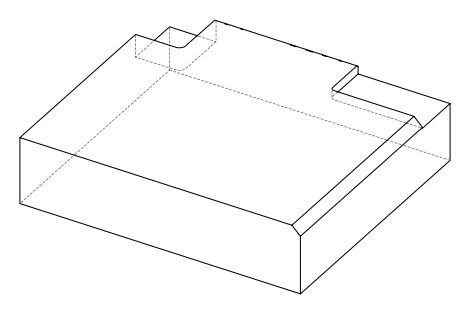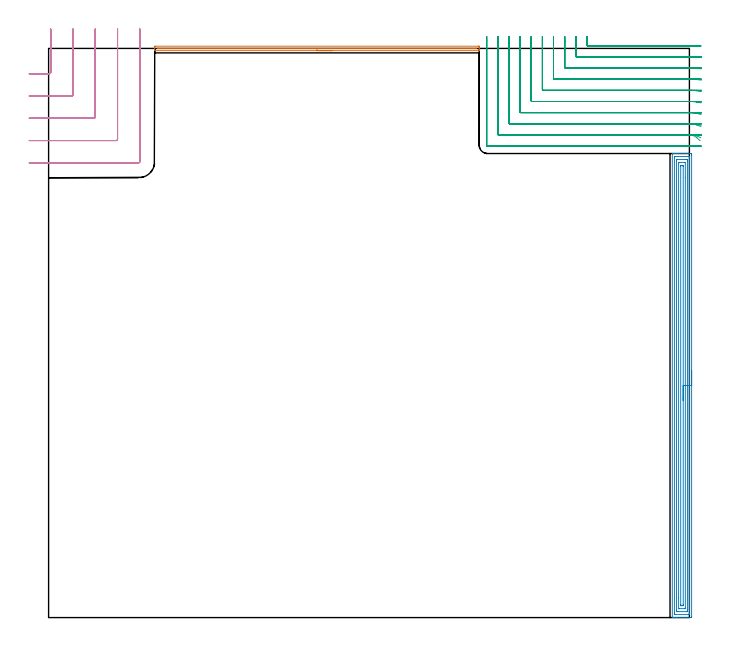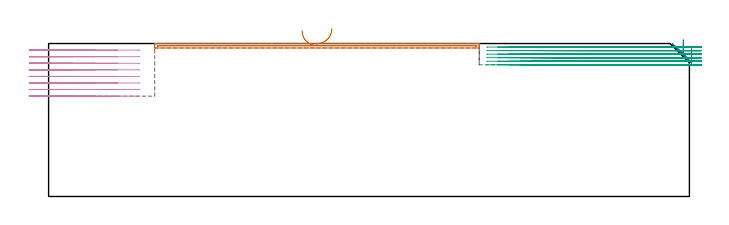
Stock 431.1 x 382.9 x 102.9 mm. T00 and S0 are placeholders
(PLAN: 4 operations, 2 tool changes, 45.4 min)
(1 AREA_MILL | FG_CHAMFER_SURFACE | UGT0205_001 | 3.63 min | 1004 mm3)
(2 AREA_MILL_1 | FG_CHAMFER_SURFACE_1 | UGT0205_001 | 12.74 min | 26955 mm3)
(3 MILL_CORNER_NOTCH_RECTANGULAR | CORNER_NOTCH_RECTANGULAR | UGT0201_128 | Follow Part, ap 2.5, ae 75% | 19.67 min | 142287 mm3)
(4 MILL_CORNER_NOTCH_RECTANGULAR_1 | CORNER_NOTCH_RECTANGULAR_1 | UGT0201_094 | Follow Part, ap 5, ae 75% | 9.34 min | 218985 mm3)
(TOOL UGT0205_001 | Chamfer Mill 20 x 3 x 45 deg. | D20 FL50 Z2)
(TOOL UGT0201_128 | Carbide End Mill 10.0 | D10 FL15 Z4)
(TOOL UGT0201_094 | End mill 20 mm | D20 FL38 Z4)
(OP 1 AREA_MILL)
G17 G21 G94 G90
T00 M6
G54
G17 G0 G90 X190.55 Y381.4 S1061 M3
G43 Z112.9 H0
G94 G1 X190.512 Z112.028 F250.
X190.398 Z111.163
X190.209 Z110.312
X189.947 Z109.48
X189.613 Z108.674
X189.21 Z107.9
X188.742 Z107.164
X188.21 Z106.472
X187.621 Z105.829
X186.978 Z105.239
X186.286 Z104.708
X185.55 Z104.24
X184.776 Z103.837
X183.97 Z103.503
X183.138 Z103.241
X182.286 Z103.052
X181.422 Z102.938
X180.55 Z102.9
X71.57
X71.41 Y381.403 Z102.888
X71.407 Y381.459 Z102.833
X71.4 Y381.863 Z102.436
Y382.219 Z102.08
Y382.9 Z101.395
Y384.133 Z100.164
X71.402 Y384.391 Z99.905
X71.874 Y384.4 Z99.9
X289.083
X289.226 Y384.399 Z99.901
X289.698 Y384.391 Z99.905
X289.7 Y384.133 Z100.164
Y383.793 Z100.504
Y383.24 Z101.056
Y382.9 Z101.395
Y382.219 Z102.08
Y381.863 Z102.436
Y381.461 Z102.83
X289.69 Y381.403 Z102.888
X289.53 Y381.4 Z102.9
X180.55
Y382.814 Z101.486
X73.718 Y382.815 Z101.485
X73.546 Y382.817 Z101.483
X73.433 Y382.82 Z101.48
X73.408 Y382.823 Z101.477
X73.405 Y382.827 Z101.473
X73.403 Y382.843 Z101.457
X73.402 Y382.9 Z101.4
X73.406 Y382.95 Z101.35
X73.409 Y382.973 Z101.327
X73.416 Y382.979 Z101.321
X73.461 Y382.981 Z101.319
X73.632 Y382.985 Z101.315
X73.718 Y382.986 Z101.314
X73.804
X287.382 Y382.985 Z101.315
X287.554 Y382.983 Z101.317
X287.667 Y382.98 Z101.32
X287.692 Y382.977 Z101.323
X287.695 Y382.973 Z101.327
X287.697 Y382.958 Z101.342
X287.698 Y382.9 Z101.4
X287.694 Y382.85 Z101.45
X287.69 Y382.827 Z101.473
X287.684 Y382.821 Z101.479
X287.639 Y382.819 Z101.481
X287.468 Y382.815 Z101.485
X287.382 Y382.814 Z101.486
X287.296
X180.55
X179.678 Z101.524
X178.814 Z101.638
X177.962 Z101.826
X177.13 Z102.089
X176.324 Z102.423
X175.55 Z102.825
X174.814 Z103.294
X174.122 Z103.825
X173.479 Z104.415
X172.89 Z105.058
X172.358 Z105.75
X171.89 Z106.486
X171.487 Z107.259
X171.153 Z108.065
X170.891 Z108.897
X170.702 Z109.749
X170.588 Z110.614
X170.55 Z111.486
G0 Z112.9
M5
M2
(OP 2 AREA_MILL_1)
G17 G21 G94 G90
T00 M6
G54
G17 G0 G90 X432.6 Y166.1 S1061 M3
G43 Z112.9 H0
Z99.9
G94 G1 Y166.062 Z99.028 F250.
Y165.948 Z98.164
Y165.759 Z97.312
Y165.497 Z96.48
Y165.163 Z95.674
Y164.76 Z94.9
Y164.292 Z94.164
Y163.76 Z93.472
Y163.171 Z92.829
Y162.528 Z92.24
Y161.836 Z91.709
Y161.1 Z91.24
Y160.326 Z90.837
Y159.52 Z90.503
Y158.688 Z90.241
Y157.836 Z90.052
Y156.972 Z89.938
Y156.1 Z89.9
Y0.621
X432.598 Y0.245 Z89.901
X432.593 Y0.01 Z89.905
X432.23 Y0. Z90.268
X422.597 Z99.897
X422.063 Z100.434
X421.722 Z100.774
X421.187 Z101.309
X420.846 Z101.649
X419.889 Z102.611
X419.744 Z102.748
X419.688 Y0.002 Z102.803
X419.603 Y0.01 Z102.888
X419.6 Y0.174 Z102.9
Y312.026
X419.602 Y312.19 Z102.888
X419.743 Y312.198 Z102.749
X419.889 Y312.2 Z102.611
X420.163 Z102.336
X420.846 Z101.649
X422.063 Z100.434
X422.597 Z99.897
X431.621 Z90.876
X432.23 Y312.196 Z90.268
X432.593 Y312.19 Z89.905
X432.597 Y311.954 Z89.901
X432.6 Y311.579 Z89.9
Y311.201
Y156.1
X431.186 Z91.314
X431.185 Y2.58 Z91.315
X431.184 Y2.408 Z91.316
X431.18 Y2.048 Z91.32
X431.179 Y2.012 Z91.321
X431.118 Y2.007 Z91.382
X431.011 Y2.003 Z91.489
X430.878 Y2. Z91.622
X421.245 Y2.001 Z101.255
X421.075 Y2.006 Z101.425
X421.043 Y2.01 Z101.457
X421.021 Y2.017 Z101.479
X421.02 Y2.055 Z101.48
X421.016 Y2.235 Z101.484
X421.015 Y2.408 Z101.485
X421.014 Y3.13 Z101.486
X421.015 Y309.62 Z101.485
X421.016 Y309.792 Z101.484
X421.02 Y310.152 Z101.48
X421.021 Y310.188 Z101.479
X421.082 Y310.193 Z101.418
X421.189 Y310.197 Z101.311
X421.322 Y310.2 Z101.178
X430.955 Y310.199 Z91.545
X431.125 Y310.194 Z91.375
X431.157 Y310.19 Z91.343
X431.179 Y310.183 Z91.321
X431.18 Y310.145 Z91.32
X431.184 Y309.965 Z91.316
X431.185 Y309.792 Z91.315
X431.186 Y309.07 Z91.314
Y156.1
X429.772 Z92.728
X429.771 Y4.917 Z92.729
X429.769 Y4.195 Z92.731
X429.766 Y4.029 Z92.734
X429.764 Y4.01 Z92.736
X429.745 Y4.007 Z92.755
X429.698 Y4.003 Z92.802
X429.603 Y4.001 Z92.897
X423.473 Y4. Z99.027
X422.785 Y4.004 Z99.715
X422.597 Y4.01 Z99.903
X422.435 Y4.032 Z100.065
X422.432 Y4.195 Z100.068
X422.43 Y4.366 Z100.07
X422.429 Y5.089 Z100.071
X422.428 Y5.261 Z100.072
X422.429 Y307.283 Z100.071
X422.431 Y308.005 Z100.069
X422.434 Y308.171 Z100.066
X422.436 Y308.19 Z100.064
X422.455 Y308.193 Z100.045
X422.502 Y308.197 Z99.998
X422.597 Y308.199 Z99.903
X428.727 Y308.2 Z93.773
X429.415 Y308.196 Z93.085
X429.603 Y308.19 Z92.897
X429.765 Y308.168 Z92.735
X429.768 Y308.005 Z92.732
X429.77 Y307.834 Z92.73
X429.771 Y307.111 Z92.729
Y306.939
X429.772 Y156.1 Z92.728
X428.357 Z94.143
Y6.36
X428.355 Y6.187 Z94.145
X428.352 Y6.05 Z94.148
X428.351 Y6.014 Z94.149
X428.333 Y6.01 Z94.167
X428.28 Y6.007 Z94.22
X427.851 Y6. Z94.649
X427.834 Z94.666
X424.331 Z98.169
X423.923 Y6.004 Z98.577
X423.872 Y6.007 Z98.628
X423.852 Y6.01 Z98.648
X423.849 Y6.023 Z98.651
X423.845 Y6.084 Z98.655
X423.844 Y6.143 Z98.656
X423.843 Y13.298 Z98.657
Y305.84
X423.845 Y306.013 Z98.655
X423.848 Y306.15 Z98.652
X423.849 Y306.185 Z98.651
X423.867 Y306.19 Z98.633
X423.92 Y306.193 Z98.58
X424.349 Y306.2 Z98.151
X424.366 Z98.134
X427.869 Z94.631
X428.277 Y306.196 Z94.223
X428.328 Y306.193 Z94.172
X428.348 Y306.19 Z94.152
X428.351 Y306.177 Z94.149
X428.355 Y306.116 Z94.145
X428.356 Y306.057 Z94.144
X428.357 Y295.998 Z94.143
Y156.1
X426.943 Z95.557
Y8.663
X426.939 Y8.233 Z95.561
X426.936 Y8.027 Z95.564
X426.741 Y8.009 Z95.759
X426.1 Y8.002 Z96.4
X425.874 Y8. Z96.626
X425.369 Y8.001 Z97.131
X425.318 Y8.002 Z97.182
X425.282 Y8.006 Z97.218
X425.265 Y8.01 Z97.235
X425.264 Y8.025 Z97.236
X425.26 Y8.226 Z97.24
X425.257 Y8.63 Z97.243
Y8.663
Y303.537
X425.261 Y303.967 Z97.239
X425.264 Y304.173 Z97.236
X425.459 Y304.191 Z97.041
X426.1 Y304.198 Z96.4
X426.326 Y304.2 Z96.174
X426.831 Y304.199 Z95.669
X426.882 Y304.198 Z95.618
X426.918 Y304.194 Z95.582
X426.935 Y304.19 Z95.565
X426.936 Y304.175 Z95.564
X426.94 Y303.974 Z95.56
X426.943 Y303.57 Z95.557
Y303.537
Y156.1
Y155.228 Z95.595
Y154.364 Z95.709
Y153.512 Z95.898
Y152.68 Z96.16
Y151.874 Z96.494
Y151.1 Z96.897
Y150.364 Z97.365
Y149.672 Z97.896
Y149.029 Z98.486
Y148.44 Z99.129
Y147.908 Z99.821
Y147.44 Z100.557
Y147.037 Z101.331
Y146.703 Z102.137
Y146.441 Z102.969
Y146.252 Z103.82
Y146.138 Z104.685
Y146.1 Z105.557
G0 Z112.9
M5
M2
(OP 3 MILL_CORNER_NOTCH_RECTANGULAR)
G17 G21 G94 G90
T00 M6
G54
G17 G0 G90 X362.2 Y390.9 S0 M3
G43 Z112.9 H0
Z100.517
G94 G1 Y387.9 F250.
Y385.194 F500.
G3 X362.694 Y384.7 R0.5
G1 X431.122
G2 X435.825 Y384.536 R67.5
G1 X438.817 Y384.327 F250.
G0 Z112.9
X354.7 Y390.9
Z100.517
G1 Y387.9
Y377.695 F500.
G3 X355.195 Y377.2 R0.5
G1 X431.122
G2 X436.1 Y376.993 R60.
G1 X439.09 Y376.744 F250.
G0 Z112.9
X347.2 Y390.9
Z100.517
G1 Y387.9
Y370.195 F500.
G3 X347.695 Y369.7 R0.5
G1 X431.122
G2 X436.1 Y369.463 R52.5
G1 X439.086 Y369.179 F250.
G0 Z112.9
X339.7 Y390.9
Z100.517
G1 Y387.9
Y362.695 F500.
G3 X340.195 Y362.2 R0.5
G1 X431.122
G2 X436.1 Y361.924 R45.
G1 X439.082 Y361.592 F250.
G0 Z112.9
X332.2 Y390.9
Z100.517
G1 Y387.9
Y355.195 F500.
G3 X332.695 Y354.7 R0.5
G1 X431.122
G2 X436.1 Y354.368 R37.5
G1 X439.073 Y353.97 F250.
G0 Z112.9
X324.7 Y390.9
Z100.517
G1 Y387.9
Y347.696 F500.
G3 X325.196 Y347.2 R0.5
G1 X431.122
G2 X436.1 Y346.784 R30.
G1 X439.058 Y346.286 F250.
G0 Z112.9
X317.2 Y390.9
Z100.517
G1 Y387.9
Y340.196 F500.
G3 X317.696 Y339.7 R0.5
G1 X431.122
G2 X436.1 Y339.142 R22.5
G1 X439.026 Y338.479 F250.
G0 Z112.9
X309.7 Y390.9
Z100.517
G1 Y387.9
Y332.696 F500.
G3 X310.196 Y332.2 R0.5
G1 X431.122
G2 X436.1 Y331.35 R15.
G1 X438.93 Y330.354 F250.
G0 Z112.9
X302.2 Y390.9
Z100.517
G1 Y387.9
Y325.196 F500.
G3 X302.696 Y324.7 R0.5
G1 X431.122
G2 X436.1 Y322.81 R7.5
G1 X438.344 Y320.819 F250.
G0 Z112.9
X294.7 Y390.9
Z100.517
G1 Y387.9
Y317.697 F500.
G3 X295.197 Y317.2 R0.5
G1 X431.122
X434.122 F250.
G0 Z112.9
X362.2 Y390.9
Z98.133
G1 Y387.9
Y385.194 F500.
G3 X362.694 Y384.7 R0.5
G1 X432.984
G2 X435.787 Y384.642 R67.5
G1 X438.784 Y384.517 F250.
G0 Z112.9
X354.7 Y390.9
Z98.133
G1 Y387.9
Y377.695 F500.
G3 X355.195 Y377.2 R0.5
G1 X432.984
G2 X436.1 Y377.119 R60.
G1 X439.096 Y376.963 F250.
G0 Z112.9
X347.2 Y390.9
Z98.133
G1 Y387.9
Y370.195 F500.
G3 X347.695 Y369.7 R0.5
G1 X432.984
G2 X436.1 Y369.607 R52.5
G1 X439.095 Y369.429 F250.
G0 Z112.9
X339.7 Y390.9
Z98.133
G1 Y387.9
Y362.695 F500.
G3 X340.195 Y362.2 R0.5
G1 X432.984
G2 X436.1 Y362.092 R45.
G1 X439.093 Y361.884 F250.
G0 Z112.9
X332.2 Y390.9
Z98.133
G1 Y387.9
Y355.195 F500.
G3 X332.695 Y354.7 R0.5
G1 X432.984
G2 X436.1 Y354.57 R37.5
G1 X439.09 Y354.321 F250.
G0 Z112.9
X324.7 Y390.9
Z98.133
G1 Y387.9
Y347.696 F500.
G3 X325.196 Y347.2 R0.5
G1 X432.984
G2 X436.1 Y347.038 R30.
G1 X439.084 Y346.726 F250.
G0 Z112.9
X317.2 Y390.9
Z98.133
G1 Y387.9
Y340.196 F500.
G3 X317.696 Y339.7 R0.5
G1 X432.984
G2 X436.1 Y339.483 R22.5
G1 X439.071 Y339.068 F250.
G0 Z112.9
X309.7 Y390.9
Z98.133
G1 Y387.9
Y332.696 F500.
G3 X310.196 Y332.2 R0.5
G1 X432.984
G2 X436.1 Y331.873 R15.
G1 X439.035 Y331.25 F250.
G0 Z112.9
X302.2 Y390.9
Z98.133
G1 Y387.9
Y325.196 F500.
G3 X302.696 Y324.7 R0.5
G1 X432.984
G2 X436.1 Y324.022 R7.5
G1 X438.829 Y322.776 F250.
G0 Z112.9
X294.7 Y390.9
Z98.133
G1 Y387.9
Y317.697 F500.
G3 X295.197 Y317.2 R0.5
G1 X432.984
X435.984 F250.
G0 Z112.9
X362.2 Y390.9
Z95.75
G1 Y387.9
Y385.194 F500.
G3 X362.694 Y384.7 R0.5
G1 X435.581
X435.765
X438.765 Y384.692 F250.
G0 Z112.9
X354.7 Y390.9
Z95.75
G1 Y387.9
Y377.695 F500.
G3 X355.195 Y377.2 R0.5
G1 X435.581
G2 X436.1 Y377.198 R60.
G1 X439.1 Y377.172 F250.
G0 Z112.9
X347.2 Y390.9
Z95.75
G1 Y387.9
Y370.195 F500.
G3 X347.695 Y369.7 R0.5
G1 X435.581
G2 X436.1 Y369.697 R52.5
G1 X439.1 Y369.668 F250.
G0 Z112.9
X339.7 Y390.9
Z95.75
G1 Y387.9
Y362.695 F500.
G3 X340.195 Y362.2 R0.5
G1 X435.581
G2 X436.1 Y362.197 R45.
G1 X439.1 Y362.162 F250.
G0 Z112.9
X332.2 Y390.9
Z95.75
G1 Y387.9
Y355.196 F500.
G3 X332.696 Y354.7 R0.5
G1 X435.581
G2 X436.1 Y354.696 R37.5
G1 X439.1 Y354.655 F250.
G0 Z112.9
X324.7 Y390.9
Z95.75
G1 Y387.9
Y347.696 F500.
G3 X325.196 Y347.2 R0.5
G1 X435.581
G2 X436.1 Y347.196 R30.
G1 X439.1 Y347.144 F250.
G0 Z112.9
X317.2 Y390.9
Z95.75
G1 Y387.9
Y340.196 F500.
G3 X317.696 Y339.7 R0.5
G1 X435.581
G2 X436.1 Y339.694 R22.5
G1 X439.099 Y339.625 F250.
G0 Z112.9
X309.7 Y390.9
Z95.75
G1 Y387.9
Y332.696 F500.
G3 X310.196 Y332.2 R0.5
G1 X435.581
G2 X436.1 Y332.191 R15.
G1 X439.098 Y332.087 F250.
G0 Z112.9
X302.2 Y390.9
Z95.75
G1 Y387.9
Y325.196 F500.
G3 X302.696 Y324.7 R0.5
G1 X435.581
G2 X436.1 Y324.682 R7.5
G1 X439.093 Y324.474 F250.
G0 Z112.9
X294.7 Y390.9
Z95.75
G1 Y387.9
Y317.697 F500.
G3 X295.197 Y317.2 R0.5
G1 X435.581
X438.581 F250.
G0 Z112.9
X362.2 Y390.9
Z93.367
G1 Y387.9
Y385.194 F500.
G3 X362.694 Y384.7 R0.5
G1 X435.765
X438.765 F250.
G0 Z112.9
X354.7 Y390.9
Z93.367
G1 Y387.9
Y377.695 F500.
G3 X355.195 Y377.2 R0.5
G1 X436.1
X439.1 F250.
G0 Z112.9
X347.2 Y390.9
Z93.367
G1 Y387.9
Y370.195 F500.
G3 X347.695 Y369.7 R0.5
G1 X436.1
X439.1 F250.
G0 Z112.9
X339.7 Y390.9
Z93.367
G1 Y387.9
Y362.695 F500.
G3 X340.195 Y362.2 R0.5
G1 X436.1
X439.1 F250.
G0 Z112.9
X332.2 Y390.9
Z93.367
G1 Y387.9
Y355.195 F500.
G3 X332.695 Y354.7 R0.5
G1 X436.1
X439.1 F250.
G0 Z112.9
X324.7 Y390.9
Z93.367
G1 Y387.9
Y347.696 F500.
G3 X325.196 Y347.2 R0.5
G1 X436.1
X439.1 F250.
G0 Z112.9
X317.2 Y390.9
Z93.367
G1 Y387.9
Y340.196 F500.
G3 X317.696 Y339.7 R0.5
G1 X436.1
X439.1 F250.
G0 Z112.9
X309.7 Y390.9
Z93.367
G1 Y387.9
Y332.696 F500.
G3 X310.196 Y332.2 R0.5
G1 X436.1
X439.1 F250.
G0 Z112.9
X302.2 Y390.9
Z93.367
G1 Y387.9
Y325.196 F500.
G3 X302.696 Y324.7 R0.5
G1 X436.1
X439.1 F250.
G0 Z112.9
X294.7 Y390.9
Z93.367
G1 Y387.9
Y317.697 F500.
G3 X295.197 Y317.2 R0.5
G1 X436.1
X439.1 F250.
G0 Z112.9
X362.2 Y390.9
Z90.983
G1 Y387.9
Y385.194 F500.
G3 X362.694 Y384.7 R0.5
G1 X435.765
X438.765 F250.
G0 Z112.9
X354.7 Y390.9
Z90.983
G1 Y387.9
Y377.695 F500.
G3 X355.195 Y377.2 R0.5
G1 X436.1
X439.1 F250.
G0 Z112.9
X347.2 Y390.9
Z90.983
G1 Y387.9
Y370.195 F500.
G3 X347.695 Y369.7 R0.5
G1 X436.1
X439.1 F250.
G0 Z112.9
X339.7 Y390.9
Z90.983
G1 Y387.9
Y362.695 F500.
G3 X340.195 Y362.2 R0.5
G1 X436.1
X439.1 F250.
G0 Z112.9
X332.2 Y390.9
Z90.983
G1 Y387.9
Y355.195 F500.
G3 X332.695 Y354.7 R0.5
G1 X436.1
X439.1 F250.
G0 Z112.9
X324.7 Y390.9
Z90.983
G1 Y387.9
Y347.696 F500.
G3 X325.196 Y347.2 R0.5
G1 X436.1
X439.1 F250.
G0 Z112.9
X317.2 Y390.9
Z90.983
G1 Y387.9
Y340.196 F500.
G3 X317.696 Y339.7 R0.5
G1 X436.1
X439.1 F250.
G0 Z112.9
X309.7 Y390.9
Z90.983
G1 Y387.9
Y332.696 F500.
G3 X310.196 Y332.2 R0.5
G1 X436.1
X439.1 F250.
G0 Z112.9
X302.2 Y390.9
Z90.983
G1 Y387.9
Y325.196 F500.
G3 X302.696 Y324.7 R0.5
G1 X436.1
X439.1 F250.
G0 Z112.9
X294.7 Y390.9
Z90.983
G1 Y387.9
Y317.697 F500.
G3 X295.197 Y317.2 R0.5
G1 X436.1
X439.1 F250.
G0 Z112.9
X362.2 Y390.9
Z88.6
G1 Y387.9
Y385.194 F500.
G3 X362.694 Y384.7 R0.5
G1 X435.765
X438.765 F250.
G0 Z112.9
X354.7 Y390.9
Z88.6
G1 Y387.9
Y377.695 F500.
G3 X355.195 Y377.2 R0.5
G1 X436.1
X439.1 F250.
G0 Z112.9
X347.2 Y390.9
Z88.6
G1 Y387.9
Y370.195 F500.
G3 X347.695 Y369.7 R0.5
G1 X436.1
X439.1 F250.
G0 Z112.9
X339.7 Y390.9
Z88.6
G1 Y387.9
Y362.695 F500.
G3 X340.195 Y362.2 R0.5
G1 X436.1
X439.1 F250.
G0 Z112.9
X332.2 Y390.9
Z88.6
G1 Y387.9
Y355.195 F500.
G3 X332.695 Y354.7 R0.5
G1 X436.1
X439.1 F250.
G0 Z112.9
X324.7 Y390.9
Z88.6
G1 Y387.9
Y347.696 F500.
G3 X325.196 Y347.2 R0.5
G1 X436.1
X439.1 F250.
G0 Z112.9
X317.2 Y390.9
Z88.6
G1 Y387.9
Y340.196 F500.
G3 X317.696 Y339.7 R0.5
G1 X436.1
X439.1 F250.
G0 Z112.9
X309.7 Y390.9
Z88.6
G1 Y387.9
Y332.696 F500.
G3 X310.196 Y332.2 R0.5
G1 X436.1
X439.1 F250.
G0 Z112.9
X302.2 Y390.9
Z88.6
G1 Y387.9
Y325.196 F500.
G3 X302.696 Y324.7 R0.5
G1 X436.1
X439.1 F250.
G0 Z112.9
X294.7 Y390.9
Z88.6
G1 Y387.9
Y317.697 F500.
G3 X295.197 Y317.2 R0.5
G1 X436.1
X439.1 F250.
G0 Z112.9
M5
M2
(OP 4 MILL_CORNER_NOTCH_RECTANGULAR_1)
G17 G21 G94 G90
T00 M6
G54
G17 G0 G90 X-13. Y365.9 S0 M3
G43 Z112.9 H0
Z98.475
G94 G1 X-10. F250.
X0.406 F500.
G3 X1.4 Y366.894 R1.
G1 Y392.9
Y395.9 F250.
G0 Z112.9
X-13. Y350.9
Z98.475
G1 X-10.
X15.406 F500.
G3 X16.4 Y351.894 R1.
G1 Y392.9
Y395.9 F250.
G0 Z112.9
X-13. Y335.9
Z98.475
G1 X-10.
X30.405 F500.
G3 X31.4 Y336.895 R1.
G1 Y392.9
Y395.9 F250.
G0 Z112.9
X-13. Y320.9
Z98.475
G1 X-10.
X45.405 F500.
G3 X46.4 Y321.895 R1.
G1 Y392.9
Y395.9 F250.
G0 Z112.9
X-13. Y305.9
Z98.475
G1 X-10.
X60.405 F500.
G3 X61.4 Y306.895 R1.
G1 Y392.9
Y395.9 F250.
G0 Z112.9
X-13. Y365.9
Z94.05
G1 X-10.
X0.406 F500.
G3 X1.4 Y366.894 R1.
G1 Y392.9
Y395.9 F250.
G0 Z112.9
X-13. Y350.9
Z94.05
G1 X-10.
X15.406 F500.
G3 X16.4 Y351.894 R1.
G1 Y392.9
Y395.9 F250.
G0 Z112.9
X-13. Y335.9
Z94.05
G1 X-10.
X30.405 F500.
G3 X31.4 Y336.895 R1.
G1 Y392.9
Y395.9 F250.
G0 Z112.9
X-13. Y320.9
Z94.05
G1 X-10.
X45.405 F500.
G3 X46.4 Y321.895 R1.
G1 Y392.9
Y395.9 F250.
G0 Z112.9
X-13. Y305.9
Z94.05
G1 X-10.
X60.405 F500.
G3 X61.4 Y306.895 R1.
G1 Y392.9
Y395.9 F250.
G0 Z112.9
X-13. Y365.9
Z89.625
G1 X-10.
X0.406 F500.
G3 X1.4 Y366.894 R1.
G1 Y392.9
Y395.9 F250.
G0 Z112.9
X-13. Y350.9
Z89.625
G1 X-10.
X15.406 F500.
G3 X16.4 Y351.895 R1.
G1 Y392.9
Y395.9 F250.
G0 Z112.9
X-13. Y335.9
Z89.625
G1 X-10.
X30.405 F500.
G3 X31.4 Y336.895 R1.
G1 Y392.9
Y395.9 F250.
G0 Z112.9
X-13. Y320.9
Z89.625
G1 X-10.
X45.405 F500.
G3 X46.4 Y321.895 R1.
G1 Y392.9
Y395.9 F250.
G0 Z112.9
X-13. Y305.9
Z89.625
G1 X-10.
X60.405 F500.
G3 X61.4 Y306.895 R1.
G1 Y392.9
Y395.9 F250.
G0 Z112.9
X-13. Y365.9
Z85.2
G1 X-10.
X0.406 F500.
G3 X1.4 Y366.894 R1.
G1 Y392.9
Y395.9 F250.
G0 Z112.9
X-13. Y350.9
Z85.2
G1 X-10.
X15.406 F500.
G3 X16.4 Y351.894 R1.
G1 Y392.9
Y395.9 F250.
G0 Z112.9
X-13. Y335.9
Z85.2
G1 X-10.
X30.405 F500.
G3 X31.4 Y336.895 R1.
G1 Y392.9
Y395.9 F250.
G0 Z112.9
X-13. Y320.9
Z85.2
G1 X-10.
X45.405 F500.
G3 X46.4 Y321.895 R1.
G1 Y392.9
Y395.9 F250.
G0 Z112.9
X-13. Y305.9
Z85.2
G1 X-10.
X60.405 F500.
G3 X61.4 Y306.895 R1.
G1 Y392.9
Y395.9 F250.
G0 Z112.9
X-13. Y365.9
Z80.775
G1 X-10.
X0.406 F500.
G3 X1.4 Y366.894 R1.
G1 Y392.9
Y395.9 F250.
G0 Z112.9
X-13. Y350.9
Z80.775
G1 X-10.
X15.406 F500.
G3 X16.4 Y351.894 R1.
G1 Y392.9
Y395.9 F250.
G0 Z112.9
X-13. Y335.9
Z80.775
G1 X-10.
X30.405 F500.
G3 X31.4 Y336.895 R1.
G1 Y392.9
Y395.9 F250.
G0 Z112.9
X-13. Y320.9
Z80.775
G1 X-10.
X45.405 F500.
G3 X46.4 Y321.895 R1.
G1 Y392.9
Y395.9 F250.
G0 Z112.9
X-13. Y305.9
Z80.775
G1 X-10.
X60.405 F500.
G3 X61.4 Y306.895 R1.
G1 Y392.9
Y395.9 F250.
G0 Z112.9
X-13. Y365.9
Z76.35
G1 X-10.
X0.406 F500.
G3 X1.4 Y366.894 R1.
G1 Y392.9
Y395.9 F250.
G0 Z112.9
X-13. Y350.9
Z76.35
G1 X-10.
X15.406 F500.
G3 X16.4 Y351.894 R1.
G1 Y392.9
Y395.9 F250.
G0 Z112.9
X-13. Y335.9
Z76.35
G1 X-10.
X30.405 F500.
G3 X31.4 Y336.895 R1.
G1 Y392.9
Y395.9 F250.
G0 Z112.9
X-13. Y320.9
Z76.35
G1 X-10.
X45.405 F500.
G3 X46.4 Y321.895 R1.
G1 Y392.9
Y395.9 F250.
G0 Z112.9
X-13. Y305.9
Z76.35
G1 X-10.
X60.405 F500.
G3 X61.4 Y306.895 R1.
G1 Y392.9
Y395.9 F250.
G0 Z112.9
X-13. Y365.9
Z71.925
G1 X-10.
X0.406 F500.
G3 X1.4 Y366.894 R1.
G1 Y392.9
Y395.9 F250.
G0 Z112.9
X-13. Y350.9
Z71.925
G1 X-10.
X15.406 F500.
G3 X16.4 Y351.894 R1.
G1 Y392.9
Y395.9 F250.
G0 Z112.9
X-13. Y335.9
Z71.925
G1 X-10.
X30.405 F500.
G3 X31.4 Y336.895 R1.
G1 Y392.9
Y395.9 F250.
G0 Z112.9
X-13. Y320.9
Z71.925
G1 X-10.
X45.405 F500.
G3 X46.4 Y321.895 R1.
G1 Y392.9
Y395.9 F250.
G0 Z112.9
X-13. Y305.9
Z71.925
G1 X-10.
X60.405 F500.
G3 X61.4 Y306.895 R1.
G1 Y392.9
Y395.9 F250.
G0 Z112.9
X-13. Y365.9
Z67.5
G1 X-10.
X0.406 F500.
G3 X1.4 Y366.894 R1.
G1 Y392.9
Y395.9 F250.
G0 Z112.9
X-13. Y350.9
Z67.5
G1 X-10.
X15.406 F500.
G3 X16.4 Y351.894 R1.
G1 Y392.9
Y395.9 F250.
G0 Z112.9
X-13. Y335.9
Z67.5
G1 X-10.
X30.405 F500.
G3 X31.4 Y336.895 R1.
G1 Y392.9
Y395.9 F250.
G0 Z112.9
X-13. Y320.9
Z67.5
G1 X-10.
X45.405 F500.
G3 X46.4 Y321.895 R1.
G1 Y392.9
Y395.9 F250.
G0 Z112.9
X-13. Y305.9
Z67.5
G1 X-10.
X60.405 F500.
G3 X61.4 Y306.895 R1.
G1 Y392.9
Y395.9 F250.
G0 Z112.9
M5
M2
